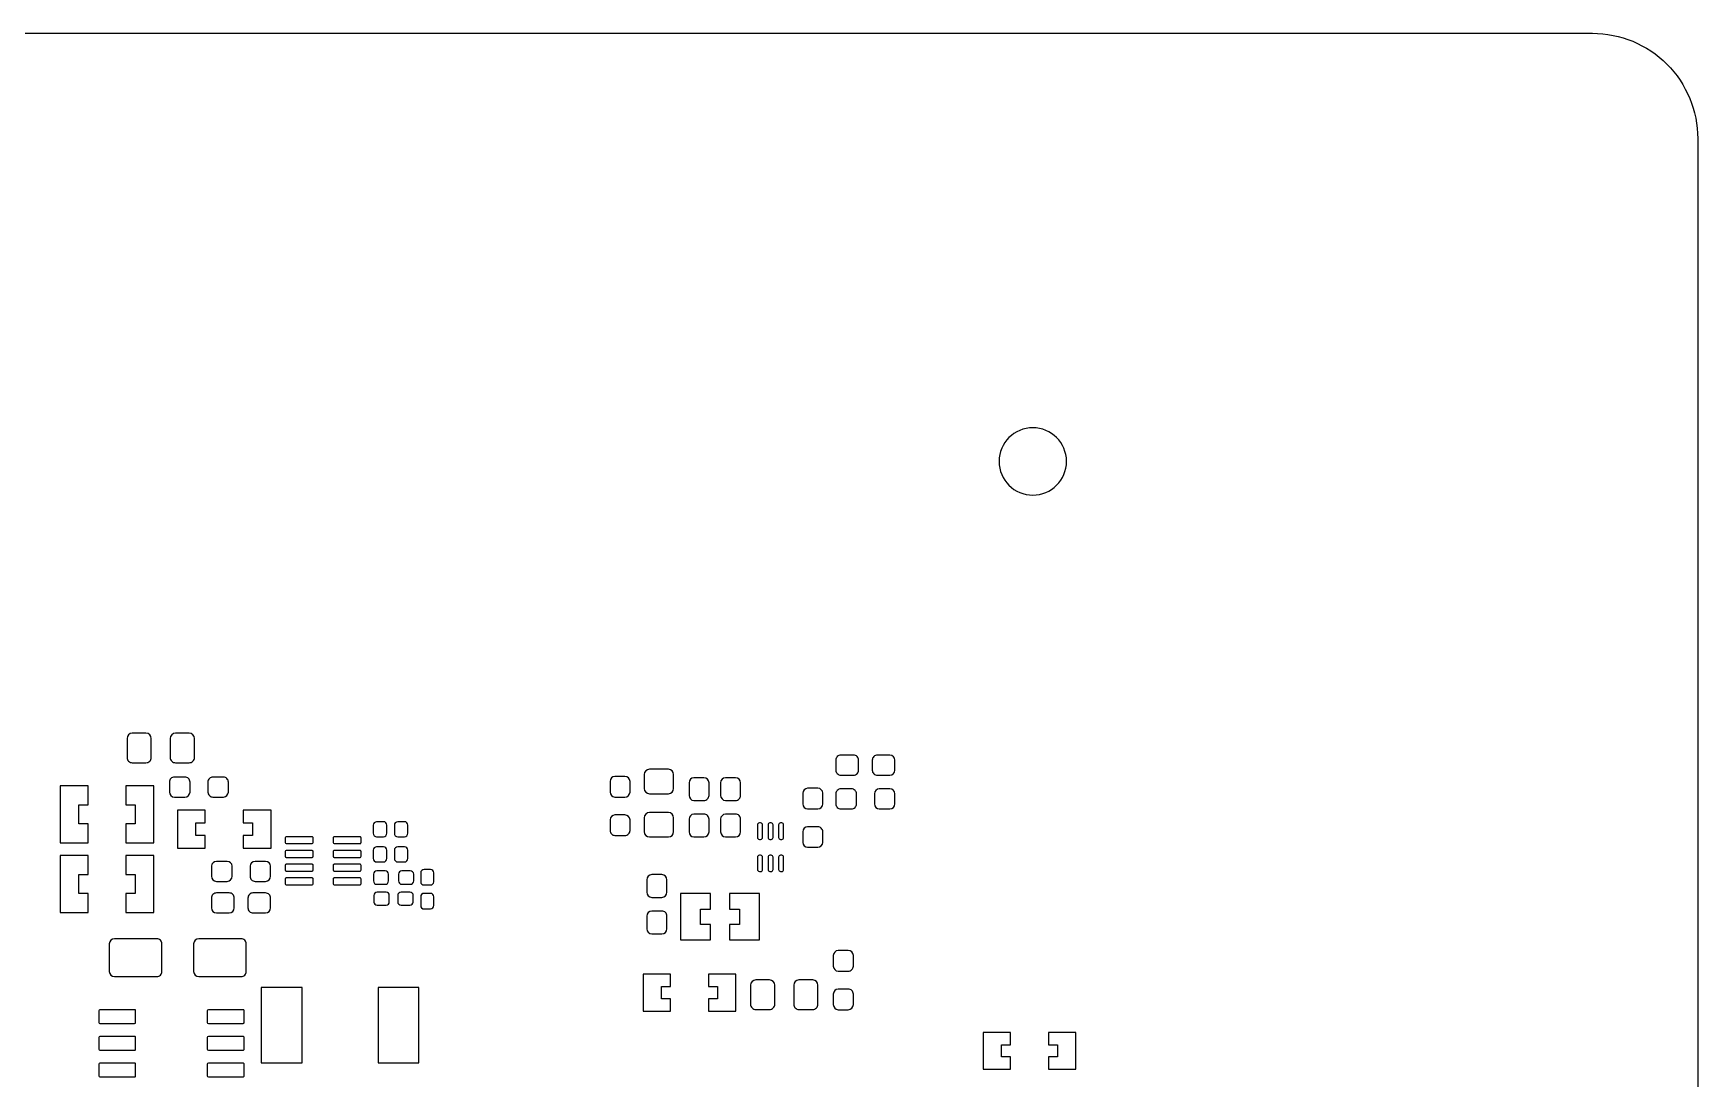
# Model space of a CAD drawing. Extents: x -72 to 103, y -93 to 77.
# Drawn here: x 1.3 to 80.3, y 27.7 to 77.3 of the extents above; entities that cross this region are included whole.
import ezdxf

# ---------------------------------------------------------------- set-up
doc = ezdxf.new("R2010")
doc.units = 0
doc.header["$MEASUREMENT"] = 0
doc.layers.get('0').update_dxf_attribs({"linetype": 'CONTINUOUS'})

msp = doc.modelspace()

# ---------------------------------------------------------------- linework, layer by layer
for points in [[(-59.655, 72.287, -0.414214), (-54.655, 77.287), (-54.655, 77.287), (75.345, 77.287), (75.345, 77.287, -0.414214), (80.345, 72.287), (80.345, 72.287), (80.345, -47.713), (80.345, -47.713, -0.414214), (75.345, -52.713), (75.345, -52.713), (-54.655, -52.713), (-54.655, -52.713, -0.414214), (-59.655, -47.713), (-59.655, -47.713), (-59.655, 72.287)], [(47.18, 56.97, 1), (50.38, 56.97), (50.38, 56.97, 1), (47.18, 56.97)], [(6.93, 43.82, 0.412458), (6.68, 44.07), (6.68, 44.07), (6.03, 44.07), (6.03, 44.07, 0.412459), (5.78, 43.82), (5.78, 43.82), (5.78, 42.92), (5.78, 42.92, 0.41716), (6.03, 42.67), (6.03, 42.67), (6.68, 42.67), (6.68, 42.67, 0.417159), (6.93, 42.92), (6.93, 42.92), (6.93, 43.82)], [(8.98, 43.82, 0.412461), (8.73, 44.07), (8.73, 44.07), (8.08, 44.07), (8.08, 44.07, 0.412456), (7.83, 43.82), (7.83, 43.82), (7.83, 42.92), (7.83, 42.92, 0.417158), (8.08, 42.67), (8.08, 42.67), (8.73, 42.67), (8.73, 42.67, 0.417162), (8.98, 42.92), (8.98, 42.92), (8.98, 43.82)], [(40.51, 42.79, 0.416661), (40.27, 43.03), (40.27, 43.03), (39.67, 43.03), (39.67, 43.03, 0.41667), (39.43, 42.79), (39.43, 42.79), (39.43, 42.32), (39.43, 42.32, 0.416664), (39.67, 42.08), (39.67, 42.08), (40.27, 42.08), (40.27, 42.08, 0.416655), (40.51, 42.32), (40.51, 42.32), (40.51, 42.79)], [(42.23, 42.79, 0.410561), (42, 43.03), (42, 43.03), (41.4, 43.03), (41.4, 43.03, 0.422906), (41.16, 42.79), (41.16, 42.79), (41.16, 42.32), (41.16, 42.32, 0.422899), (41.4, 42.08), (41.4, 42.08), (42, 42.08), (42, 42.08, 0.410555), (42.23, 42.32), (42.23, 42.32), (42.23, 42.79)], [(8.77, 41.75, 0.42163), (8.53, 41.99), (8.53, 41.99), (8.03, 41.99), (8.03, 41.99, 0.419095), (7.79, 41.75), (7.79, 41.75), (7.79, 41.28), (7.79, 41.28, 0.411781), (8.03, 41.04), (8.03, 41.04), (8.53, 41.04), (8.53, 41.04, 0.41421), (8.77, 41.28), (8.77, 41.28), (8.77, 41.75)], [(10.59, 41.75, 0.415486), (10.36, 41.99), (10.36, 41.99), (9.86, 41.99), (9.86, 41.99, 0.425451), (9.62, 41.75), (9.62, 41.75), (9.62, 41.28), (9.62, 41.28, 0.417871), (9.86, 41.04), (9.86, 41.04), (10.36, 41.04), (10.36, 41.04, 0.408176), (10.59, 41.28), (10.59, 41.28), (10.59, 41.75)], [(29.66, 41.78, 0.412984), (29.42, 42.02), (29.42, 42.02), (28.94, 42.02), (28.94, 42.02, 0.410604), (28.71, 41.78), (28.71, 41.78), (28.71, 41.28), (28.71, 41.28, 0.408179), (28.94, 41.04), (28.94, 41.04), (29.42, 41.04), (29.42, 41.04, 0.410575), (29.66, 41.28), (29.66, 41.28), (29.66, 41.78)], [(31.73, 42.11, 0.410111), (31.48, 42.36), (31.48, 42.36), (30.58, 42.36), (30.58, 42.36, 0.40784), (30.33, 42.11), (30.33, 42.11), (30.33, 41.45), (30.33, 41.45, 0.40784), (30.58, 41.2), (30.58, 41.2), (31.48, 41.2), (31.48, 41.2, 0.410111), (31.73, 41.45), (31.73, 41.45), (31.73, 42.11)], [(33.41, 41.72, 0.410581), (33.17, 41.96), (33.17, 41.96), (32.69, 41.96), (32.69, 41.96, 0.405756), (32.46, 41.72), (32.46, 41.72), (32.46, 41.12), (32.46, 41.12, 0.41057), (32.69, 40.88), (32.69, 40.88), (33.17, 40.88), (33.17, 40.88, 0.415433), (33.41, 41.12), (33.41, 41.12), (33.41, 41.72)], [(34.91, 41.72, 0.410572), (34.67, 41.96), (34.67, 41.96), (34.19, 41.96), (34.19, 41.96, 0.405765), (33.96, 41.72), (33.96, 41.72), (33.96, 41.12), (33.96, 41.12, 0.410579), (34.19, 40.88), (34.19, 40.88), (34.67, 40.88), (34.67, 40.88, 0.415424), (34.91, 41.12), (34.91, 41.12), (34.91, 41.72)], [(38.81, 41.22, 0.409382), (38.57, 41.46), (38.57, 41.46), (38.09, 41.46), (38.09, 41.46, 0.406984), (37.86, 41.22), (37.86, 41.22), (37.86, 40.72), (37.86, 40.72, 0.411825), (38.09, 40.48), (38.09, 40.48), (38.57, 40.48), (38.57, 40.48, 0.41419), (38.81, 40.72), (38.81, 40.72), (38.81, 41.22)], [(40.41, 41.19, 0.416652), (40.17, 41.43), (40.17, 41.43), (39.67, 41.43), (39.67, 41.43, 0.416664), (39.43, 41.19), (39.43, 41.19), (39.43, 40.72), (39.43, 40.72, 0.416667), (39.67, 40.48), (39.67, 40.48), (40.17, 40.48), (40.17, 40.48, 0.416655), (40.41, 40.72), (40.41, 40.72), (40.41, 41.19)], [(42.23, 41.19, 0.410555), (42, 41.43), (42, 41.43), (41.49, 41.43), (41.49, 41.43, 0.410579), (41.26, 41.19), (41.26, 41.19), (41.26, 40.72), (41.26, 40.72, 0.410582), (41.49, 40.48), (41.49, 40.48), (42, 40.48), (42, 40.48, 0.410558), (42.23, 40.72), (42.23, 40.72), (42.23, 41.19)], [(31.73, 40.06, 0.410111), (31.48, 40.31), (31.48, 40.31), (30.58, 40.31), (30.58, 40.31, 0.40784), (30.33, 40.06), (30.33, 40.06), (30.33, 39.4), (30.33, 39.4, 0.407843), (30.58, 39.15), (30.58, 39.15), (31.48, 39.15), (31.48, 39.15, 0.410114), (31.73, 39.4), (31.73, 39.4), (31.73, 40.06)], [(18.11, 39.71, 0.426401), (17.95, 39.87), (17.95, 39.87), (17.63, 39.87), (17.63, 39.87, 0.411363), (17.47, 39.71), (17.47, 39.71), (17.47, 39.32), (17.47, 39.32, 0.411363), (17.63, 39.16), (17.63, 39.16), (17.95, 39.16), (17.95, 39.16, 0.426401), (18.11, 39.32), (18.11, 39.32), (18.11, 39.71)], [(19.11, 39.71, 0.426406), (18.95, 39.87), (18.95, 39.87), (18.63, 39.87), (18.63, 39.87, 0.411359), (18.47, 39.71), (18.47, 39.71), (18.47, 39.32), (18.47, 39.32, 0.411359), (18.63, 39.16), (18.63, 39.16), (18.95, 39.16), (18.95, 39.16, 0.426406), (19.11, 39.32), (19.11, 39.32), (19.11, 39.71)], [(29.66, 39.96, 0.406969), (29.42, 40.19), (29.42, 40.19), (28.94, 40.19), (28.94, 40.19, 0.404236), (28.71, 39.96), (28.71, 39.96), (28.71, 39.46), (28.71, 39.46, 0.414264), (28.94, 39.22), (28.94, 39.22), (29.42, 39.22), (29.42, 39.22, 0.41662), (29.66, 39.46), (29.66, 39.46), (29.66, 39.96)], [(33.41, 39.99, 0.416652), (33.17, 40.23), (33.17, 40.23), (32.69, 40.23), (32.69, 40.23, 0.411779), (32.46, 39.99), (32.46, 39.99), (32.46, 39.39), (32.46, 39.39, 0.40457), (32.69, 39.15), (32.69, 39.15), (33.17, 39.15), (33.17, 39.15, 0.409386), (33.41, 39.39), (33.41, 39.39), (33.41, 39.99)], [(34.91, 39.99, 0.416642), (34.67, 40.23), (34.67, 40.23), (34.19, 40.23), (34.19, 40.23, 0.411788), (33.96, 39.99), (33.96, 39.99), (33.96, 39.39), (33.96, 39.39, 0.404578), (34.19, 39.15), (34.19, 39.15), (34.67, 39.15), (34.67, 39.15, 0.409377), (34.91, 39.39), (34.91, 39.39), (34.91, 39.99)], [(35.95, 39.72, 0.403923), (35.86, 39.81), (35.86, 39.81), (35.8, 39.81), (35.8, 39.81, 0.397899), (35.71, 39.72), (35.71, 39.72), (35.71, 39.12), (35.71, 39.12, 0.410436), (35.8, 39.03), (35.8, 39.03), (35.86, 39.03), (35.86, 39.03, 0.416937), (35.95, 39.12), (35.95, 39.12), (35.95, 39.72)], [(36.45, 39.72, 0.40393), (36.36, 39.81), (36.36, 39.81), (36.3, 39.81), (36.3, 39.81, 0.397892), (36.21, 39.72), (36.21, 39.72), (36.21, 39.12), (36.21, 39.12, 0.410428), (36.3, 39.03), (36.3, 39.03), (36.36, 39.03), (36.36, 39.03, 0.416945), (36.45, 39.12), (36.45, 39.12), (36.45, 39.72)], [(36.95, 39.72, 0.403908), (36.86, 39.81), (36.86, 39.81), (36.8, 39.81), (36.8, 39.81, 0.397921), (36.71, 39.72), (36.71, 39.72), (36.71, 39.12), (36.71, 39.12, 0.41046), (36.8, 39.03), (36.8, 39.03), (36.86, 39.03), (36.86, 39.03, 0.416921), (36.95, 39.12), (36.95, 39.12), (36.95, 39.72)], [(38.81, 39.39, 0.415403), (38.57, 39.63), (38.57, 39.63), (38.09, 39.63), (38.09, 39.63, 0.413046), (37.86, 39.39), (37.86, 39.39), (37.86, 38.89), (37.86, 38.89, 0.405466), (38.09, 38.66), (38.09, 38.66), (38.57, 38.66), (38.57, 38.66, 0.408186), (38.81, 38.89), (38.81, 38.89), (38.81, 39.39)], [(14.62, 39.1, 0.428521), (14.57, 39.15), (14.57, 39.15), (13.34, 39.15), (13.34, 39.15, 0.412923), (13.29, 39.1), (13.29, 39.1), (13.29, 38.88), (13.29, 38.88, 0.379153), (13.34, 38.83), (13.34, 38.83), (14.57, 38.83), (14.57, 38.83, 0.391747), (14.62, 38.88), (14.62, 38.88), (14.62, 39.1)], [(16.89, 39.1, 0.462002), (16.84, 39.15), (16.84, 39.15), (15.62, 39.15), (15.62, 39.15, 0.445286), (15.57, 39.1), (15.57, 39.1), (15.57, 38.88), (15.57, 38.88, 0.405178), (15.62, 38.83), (15.62, 38.83), (16.84, 38.83), (16.84, 38.83, 0.418464), (16.89, 38.88), (16.89, 38.88), (16.89, 39.1)], [(10.77, 37.76, 0.409369), (10.53, 37.99), (10.53, 37.99), (10.03, 37.99), (10.03, 37.99, 0.40696), (9.79, 37.76), (9.79, 37.76), (9.79, 37.28), (9.79, 37.28, 0.411785), (10.03, 37.04), (10.03, 37.04), (10.53, 37.04), (10.53, 37.04, 0.414213), (10.77, 37.28), (10.77, 37.28), (10.77, 37.76)], [(12.59, 37.76, 0.403019), (12.36, 37.99), (12.36, 37.99), (11.86, 37.99), (11.86, 37.99, 0.412999), (11.62, 37.76), (11.62, 37.76), (11.62, 37.28), (11.62, 37.28, 0.417872), (11.86, 37.04), (11.86, 37.04), (12.36, 37.04), (12.36, 37.04, 0.408181), (12.59, 37.28), (12.59, 37.28), (12.59, 37.76)], [(14.62, 38.45, 0.42842), (14.57, 38.5), (14.57, 38.5), (13.34, 38.5), (13.34, 38.5, 0.41283), (13.29, 38.45), (13.29, 38.45), (13.29, 38.23), (13.29, 38.23, 0.379264), (13.34, 38.18), (13.34, 38.18), (14.57, 38.18), (14.57, 38.18, 0.391867), (14.62, 38.23), (14.62, 38.23), (14.62, 38.45)], [(16.89, 38.45, 0.46188), (16.84, 38.5), (16.84, 38.5), (15.62, 38.5), (15.62, 38.5, 0.445174), (15.57, 38.45), (15.57, 38.45), (15.57, 38.23), (15.57, 38.23, 0.405308), (15.62, 38.18), (15.62, 38.18), (16.84, 38.18), (16.84, 38.18, 0.418604), (16.89, 38.23), (16.89, 38.23), (16.89, 38.45)], [(18.11, 38.52, 0.416851), (17.95, 38.68), (17.95, 38.68), (17.63, 38.68), (17.63, 38.68, 0.402594), (17.47, 38.52), (17.47, 38.52), (17.47, 38.12), (17.47, 38.12, 0.40259), (17.63, 37.96), (17.63, 37.96), (17.95, 37.96), (17.95, 37.96, 0.416846), (18.11, 38.12), (18.11, 38.12), (18.11, 38.52)], [(19.11, 38.52, 0.416855), (18.95, 38.68), (18.95, 38.68), (18.63, 38.68), (18.63, 38.68, 0.40259), (18.47, 38.52), (18.47, 38.52), (18.47, 38.12), (18.47, 38.12, 0.402586), (18.63, 37.96), (18.63, 37.96), (18.95, 37.96), (18.95, 37.96, 0.416851), (19.11, 38.12), (19.11, 38.12), (19.11, 38.52)], [(35.95, 38.19, 0.420255), (35.86, 38.28), (35.86, 38.28), (35.8, 38.28), (35.8, 38.28, 0.41363), (35.71, 38.19), (35.71, 38.19), (35.71, 37.6), (35.71, 37.6, 0.426665), (35.8, 37.51), (35.8, 37.51), (35.86, 37.51), (35.86, 37.51, 0.433806), (35.95, 37.6), (35.95, 37.6), (35.95, 38.19)], [(36.45, 38.19, 0.420263), (36.36, 38.28), (36.36, 38.28), (36.3, 38.28), (36.3, 38.28, 0.413622), (36.21, 38.19), (36.21, 38.19), (36.21, 37.6), (36.21, 37.6, 0.426656), (36.3, 37.51), (36.3, 37.51), (36.36, 37.51), (36.36, 37.51, 0.433815), (36.45, 37.6), (36.45, 37.6), (36.45, 38.19)], [(36.95, 38.19, 0.420238), (36.86, 38.28), (36.86, 38.28), (36.8, 38.28), (36.8, 38.28, 0.413654), (36.71, 38.19), (36.71, 38.19), (36.71, 37.6), (36.71, 37.6, 0.426691), (36.8, 37.51), (36.8, 37.51), (36.86, 37.51), (36.86, 37.51, 0.433788), (36.95, 37.6), (36.95, 37.6), (36.95, 38.19)], [(14.62, 37.8, 0.428478), (14.57, 37.85), (14.57, 37.85), (13.34, 37.85), (13.34, 37.85, 0.412884), (13.29, 37.8), (13.29, 37.8), (13.29, 37.58), (13.29, 37.58, 0.379215), (13.34, 37.53), (13.34, 37.53), (14.57, 37.53), (14.57, 37.53, 0.391814), (14.62, 37.58), (14.62, 37.58), (14.62, 37.8)], [(14.62, 37.15, 0.428376), (14.57, 37.2), (14.57, 37.2), (13.34, 37.2), (13.34, 37.2, 0.41279), (13.29, 37.15), (13.29, 37.15), (13.29, 36.93), (13.29, 36.93, 0.379301), (13.34, 36.88), (13.34, 36.88), (14.57, 36.88), (14.57, 36.88, 0.391907), (14.62, 36.93), (14.62, 36.93), (14.62, 37.15)], [(16.89, 37.8, 0.46195), (16.84, 37.85), (16.84, 37.85), (15.62, 37.85), (15.62, 37.85, 0.445238), (15.57, 37.8), (15.57, 37.8), (15.57, 37.58), (15.57, 37.58, 0.40525), (15.62, 37.53), (15.62, 37.53), (16.84, 37.53), (16.84, 37.53, 0.418542), (16.89, 37.58), (16.89, 37.58), (16.89, 37.8)], [(16.89, 37.15, 0.461828), (16.84, 37.2), (16.84, 37.2), (15.62, 37.2), (15.62, 37.2, 0.445127), (15.57, 37.15), (15.57, 37.15), (15.57, 36.93), (15.57, 36.93, 0.405352), (15.62, 36.88), (15.62, 36.88), (16.84, 36.88), (16.84, 36.88, 0.418651), (16.89, 36.93), (16.89, 36.93), (16.89, 37.15)], [(18.19, 37.38, 0.411463), (18.03, 37.54), (18.03, 37.54), (17.64, 37.54), (17.64, 37.54, 0.418706), (17.48, 37.38), (17.48, 37.38), (17.48, 37.06), (17.48, 37.06, 0.426389), (17.64, 36.9), (17.64, 36.9), (18.03, 36.9), (18.03, 36.9, 0.418827), (18.19, 37.06), (18.19, 37.06), (18.19, 37.38)], [(19.39, 37.38, 0.420618), (19.22, 37.54), (19.22, 37.54), (18.83, 37.54), (18.83, 37.54, 0.409671), (18.67, 37.38), (18.67, 37.38), (18.67, 37.06), (18.67, 37.06, 0.416957), (18.83, 36.9), (18.83, 36.9), (19.22, 36.9), (19.22, 36.9, 0.428143), (19.39, 37.06), (19.39, 37.06), (19.39, 37.38)], [(20.34, 37.45, 0.404613), (20.19, 37.6), (20.19, 37.6), (19.88, 37.6), (19.88, 37.6, 0.420179), (19.72, 37.45), (19.72, 37.45), (19.72, 37.02), (19.72, 37.02, 0.416265), (19.88, 36.87), (19.88, 36.87), (20.19, 36.87), (20.19, 36.87, 0.400917), (20.34, 37.02), (20.34, 37.02), (20.34, 37.45)], [(31.41, 37.12, 0.409376), (31.17, 37.36), (31.17, 37.36), (30.69, 37.36), (30.69, 37.36, 0.406972), (30.46, 37.12), (30.46, 37.12), (30.46, 36.52), (30.46, 36.52, 0.411819), (30.69, 36.28), (30.69, 36.28), (31.17, 36.28), (31.17, 36.28, 0.41419), (31.41, 36.52), (31.41, 36.52), (31.41, 37.12)], [(10.87, 36.25, 0.421622), (10.63, 36.49), (10.63, 36.49), (10.03, 36.49), (10.03, 36.49, 0.419096), (9.79, 36.25), (9.79, 36.25), (9.79, 35.78), (9.79, 35.78, 0.411785), (10.03, 35.54), (10.03, 35.54), (10.63, 35.54), (10.63, 35.54, 0.414206), (10.87, 35.78), (10.87, 35.78), (10.87, 36.25)], [(12.59, 36.25, 0.415483), (12.36, 36.49), (12.36, 36.49), (11.76, 36.49), (11.76, 36.49, 0.425446), (11.52, 36.25), (11.52, 36.25), (11.52, 35.78), (11.52, 35.78, 0.417869), (11.76, 35.54), (11.76, 35.54), (12.36, 35.54), (12.36, 35.54, 0.408176), (12.59, 35.78), (12.59, 35.78), (12.59, 36.25)], [(18.23, 36.37, 0.414416), (18.08, 36.53), (18.08, 36.53), (17.65, 36.53), (17.65, 36.53, 0.41828), (17.5, 36.37), (17.5, 36.37), (17.5, 36.06), (17.5, 36.06, 0.406512), (17.65, 35.91), (17.65, 35.91), (18.08, 35.91), (18.08, 35.91, 0.40278), (18.23, 36.06), (18.23, 36.06), (18.23, 36.37)], [(19.37, 36.37, 0.423544), (19.21, 36.53), (19.21, 36.53), (18.79, 36.53), (18.79, 36.53, 0.427367), (18.63, 36.37), (18.63, 36.37), (18.63, 36.06), (18.63, 36.06, 0.416261), (18.79, 35.91), (18.79, 35.91), (19.21, 35.91), (19.21, 35.91, 0.412562), (19.37, 36.06), (19.37, 36.06), (19.37, 36.37)], [(20.34, 36.31, 0.414321), (20.19, 36.47), (20.19, 36.47), (19.88, 36.47), (19.88, 36.47, 0.42931), (19.72, 36.31), (19.72, 36.31), (19.72, 35.89), (19.72, 35.89, 0.425438), (19.88, 35.73), (19.88, 35.73), (20.19, 35.73), (20.19, 35.73, 0.410656), (20.34, 35.89), (20.34, 35.89), (20.34, 36.31)], [(31.41, 35.39, 0.415403), (31.17, 35.63), (31.17, 35.63), (30.69, 35.63), (30.69, 35.63, 0.41304), (30.46, 35.39), (30.46, 35.39), (30.46, 34.79), (30.46, 34.79, 0.405771), (30.69, 34.55), (30.69, 34.55), (31.17, 34.55), (31.17, 34.55, 0.408183), (31.41, 34.79), (31.41, 34.79), (31.41, 35.39)], [(7.44, 34.07, 0.416526), (7.19, 34.32), (7.19, 34.32), (5.19, 34.32), (5.19, 34.32, 0.40728), (4.94, 34.07), (4.94, 34.07), (4.94, 32.77), (4.94, 32.77, 0.411839), (5.19, 32.52), (5.19, 32.52), (7.19, 32.52), (7.19, 32.52, 0.42134), (7.44, 32.77), (7.44, 32.77), (7.44, 34.07)], [(11.44, 34.07, 0.416528), (11.19, 34.32), (11.19, 34.32), (9.19, 34.32), (9.19, 34.32, 0.407279), (8.94, 34.07), (8.94, 34.07), (8.94, 32.77), (8.94, 32.77, 0.411838), (9.19, 32.52), (9.19, 32.52), (11.19, 32.52), (11.19, 32.52, 0.421342), (11.44, 32.77), (11.44, 32.77), (11.44, 34.07)], [(40.26, 33.52, 0.410572), (40.02, 33.76), (40.02, 33.76), (39.54, 33.76), (39.54, 33.76, 0.405768), (39.31, 33.52), (39.31, 33.52), (39.31, 33.02), (39.31, 33.02, 0.410576), (39.54, 32.78), (39.54, 32.78), (40.02, 32.78), (40.02, 32.78, 0.415418), (40.26, 33.02), (40.26, 33.02), (40.26, 33.52)], [(36.53, 32.11, 0.410126), (36.28, 32.36), (36.28, 32.36), (35.63, 32.36), (35.63, 32.36, 0.410126), (35.38, 32.11), (35.38, 32.11), (35.38, 31.21), (35.38, 31.21, 0.419528), (35.63, 30.96), (35.63, 30.96), (36.28, 30.96), (36.28, 30.96, 0.419528), (36.53, 31.21), (36.53, 31.21), (36.53, 32.11)], [(38.58, 32.11, 0.410123), (38.33, 32.36), (38.33, 32.36), (37.68, 32.36), (37.68, 32.36, 0.410123), (37.43, 32.11), (37.43, 32.11), (37.43, 31.21), (37.43, 31.21, 0.419525), (37.68, 30.96), (37.68, 30.96), (38.33, 30.96), (38.33, 30.96, 0.419525), (38.58, 31.21), (38.58, 31.21), (38.58, 32.11)], [(40.26, 31.69, 0.416639), (40.02, 31.93), (40.02, 31.93), (39.54, 31.93), (39.54, 31.93, 0.411788), (39.31, 31.69), (39.31, 31.69), (39.31, 31.19), (39.31, 31.19, 0.404573), (39.54, 30.95), (39.54, 30.95), (40.02, 30.95), (40.02, 30.95, 0.409368), (40.26, 31.19), (40.26, 31.19), (40.26, 31.69)], [(6.19, 30.9, 0.424906), (6.14, 30.95), (6.14, 30.95), (4.49, 30.95), (4.49, 30.95, 0.383837), (4.44, 30.9), (4.44, 30.9), (4.44, 30.35), (4.44, 30.35, 0.402271), (4.49, 30.3), (4.49, 30.3), (6.14, 30.3), (6.14, 30.3, 0.448686), (6.19, 30.35), (6.19, 30.35), (6.19, 30.9)], [(11.34, 30.9, 0.424857), (11.29, 30.95), (11.29, 30.95), (9.64, 30.95), (9.64, 30.95, 0.38388), (9.59, 30.9), (9.59, 30.9), (9.59, 30.35), (9.59, 30.35, 0.402319), (9.64, 30.3), (9.64, 30.3), (11.29, 30.3), (11.29, 30.3, 0.44863), (11.34, 30.35), (11.34, 30.35), (11.34, 30.9)], [(6.19, 29.63, 0.424922), (6.14, 29.68), (6.14, 29.68), (4.49, 29.68), (4.49, 29.68, 0.383849), (4.44, 29.63), (4.44, 29.63), (4.44, 29.08), (4.44, 29.08, 0.402258), (4.49, 29.03), (4.49, 29.03), (6.14, 29.03), (6.14, 29.03, 0.448669), (6.19, 29.08), (6.19, 29.08), (6.19, 29.63)], [(11.34, 29.63, 0.424872), (11.29, 29.68), (11.29, 29.68), (9.64, 29.68), (9.64, 29.68, 0.383892), (9.59, 29.63), (9.59, 29.63), (9.59, 29.08), (9.59, 29.08, 0.402306), (9.64, 29.03), (9.64, 29.03), (11.29, 29.03), (11.29, 29.03, 0.448613), (11.34, 29.08), (11.34, 29.08), (11.34, 29.63)], [(6.19, 28.36, 0.424953), (6.14, 28.41), (6.14, 28.41), (4.49, 28.41), (4.49, 28.41, 0.383874), (4.44, 28.36), (4.44, 28.36), (4.44, 27.81), (4.44, 27.81, 0.402232), (4.49, 27.76), (4.49, 27.76), (6.14, 27.76), (6.14, 27.76, 0.448636), (6.19, 27.81), (6.19, 27.81), (6.19, 28.36)], [(11.34, 28.36, 0.424904), (11.29, 28.41), (11.29, 28.41), (9.64, 28.41), (9.64, 28.41, 0.383917), (9.59, 28.36), (9.59, 28.36), (9.59, 27.81), (9.59, 27.81, 0.40228), (9.64, 27.76), (9.64, 27.76), (11.29, 27.76), (11.29, 27.76, 0.44858), (11.34, 27.81), (11.34, 27.81), (11.34, 28.36)]]:
    msp.add_lwpolyline(points, format="xyb")
for points in [[(3.93, 41.57), (2.6, 41.57), (2.6, 41.57), (2.6, 38.87), (2.6, 38.87), (3.93, 38.87), (3.93, 38.87), (3.93, 39.77), (3.93, 39.77), (3.49, 39.77), (3.49, 39.77), (3.49, 40.67), (3.49, 40.67), (3.93, 40.67), (3.93, 40.67), (3.93, 41.57)], [(7.06, 41.57), (5.73, 41.57), (5.73, 41.57), (5.73, 40.67), (5.73, 40.67), (6.17, 40.67), (6.17, 40.67), (6.17, 39.77), (6.17, 39.77), (5.73, 39.77), (5.73, 39.77), (5.73, 38.87), (5.73, 38.87), (7.06, 38.87), (7.06, 38.87), (7.06, 41.57)], [(9.49, 40.42), (8.17, 40.42), (8.17, 40.42), (8.17, 38.62), (8.17, 38.62), (9.49, 38.62), (9.49, 38.62), (9.49, 39.22), (9.49, 39.22), (9.05, 39.22), (9.05, 39.22), (9.05, 39.82), (9.05, 39.82), (9.49, 39.82), (9.49, 39.82), (9.49, 40.42)], [(12.62, 40.42), (11.29, 40.42), (11.29, 40.42), (11.29, 39.82), (11.29, 39.82), (11.73, 39.82), (11.73, 39.82), (11.73, 39.22), (11.73, 39.22), (11.29, 39.22), (11.29, 39.22), (11.29, 38.62), (11.29, 38.62), (12.62, 38.62), (12.62, 38.62), (12.62, 40.42)], [(3.93, 38.27), (2.6, 38.27), (2.6, 38.27), (2.6, 35.57), (2.6, 35.57), (3.93, 35.57), (3.93, 35.57), (3.93, 36.47), (3.93, 36.47), (3.49, 36.47), (3.49, 36.47), (3.49, 37.37), (3.49, 37.37), (3.93, 37.37), (3.93, 37.37), (3.93, 38.27)], [(7.06, 38.27), (5.73, 38.27), (5.73, 38.27), (5.73, 37.37), (5.73, 37.37), (6.17, 37.37), (6.17, 37.37), (6.17, 36.47), (6.17, 36.47), (5.73, 36.47), (5.73, 36.47), (5.73, 35.57), (5.73, 35.57), (7.06, 35.57), (7.06, 35.57), (7.06, 38.27)], [(33.48, 36.46), (32.06, 36.46), (32.06, 36.46), (32.06, 34.26), (32.06, 34.26), (33.48, 34.26), (33.48, 34.26), (33.48, 34.99), (33.48, 34.99), (33.01, 34.99), (33.01, 34.99), (33.01, 35.72), (33.01, 35.72), (33.48, 35.72), (33.48, 35.72), (33.48, 36.46)], [(35.8, 36.46), (34.38, 36.46), (34.38, 36.46), (34.38, 35.72), (34.38, 35.72), (34.86, 35.72), (34.86, 35.72), (34.86, 34.99), (34.86, 34.99), (34.38, 34.99), (34.38, 34.99), (34.38, 34.26), (34.38, 34.26), (35.8, 34.26), (35.8, 34.26), (35.8, 36.46)], [(31.58, 32.63), (30.28, 32.63), (30.28, 32.63), (30.28, 30.88), (30.28, 30.88), (31.58, 30.88), (31.58, 30.88), (31.58, 31.46), (31.58, 31.46), (31.15, 31.46), (31.15, 31.46), (31.15, 32.05), (31.15, 32.05), (31.58, 32.05), (31.58, 32.05), (31.58, 32.63)], [(34.68, 32.63), (33.38, 32.63), (33.38, 32.63), (33.38, 32.05), (33.38, 32.05), (33.81, 32.05), (33.81, 32.05), (33.81, 31.46), (33.81, 31.46), (33.38, 31.46), (33.38, 31.46), (33.38, 30.88), (33.38, 30.88), (34.68, 30.88), (34.68, 30.88), (34.68, 32.63)], [(14.09, 32), (12.15, 32), (12.15, 32), (12.15, 28.43), (12.15, 28.43), (14.09, 28.43), (14.09, 28.43), (14.09, 32)], [(19.64, 32), (17.7, 32), (17.7, 32), (17.7, 28.43), (17.7, 28.43), (19.64, 28.43), (19.64, 28.43), (19.64, 32)], [(47.72, 29.87), (46.42, 29.87), (46.42, 29.87), (46.42, 28.12), (46.42, 28.12), (47.72, 28.12), (47.72, 28.12), (47.72, 28.71), (47.72, 28.71), (47.29, 28.71), (47.29, 28.71), (47.29, 29.29), (47.29, 29.29), (47.72, 29.29), (47.72, 29.29), (47.72, 29.87)], [(50.82, 29.87), (49.52, 29.87), (49.52, 29.87), (49.52, 29.29), (49.52, 29.29), (49.95, 29.29), (49.95, 29.29), (49.95, 28.71), (49.95, 28.71), (49.52, 28.71), (49.52, 28.71), (49.52, 28.12), (49.52, 28.12), (50.82, 28.12), (50.82, 28.12), (50.82, 29.87)]]:
    msp.add_lwpolyline(points)

doc.saveas('drawing.dxf')
